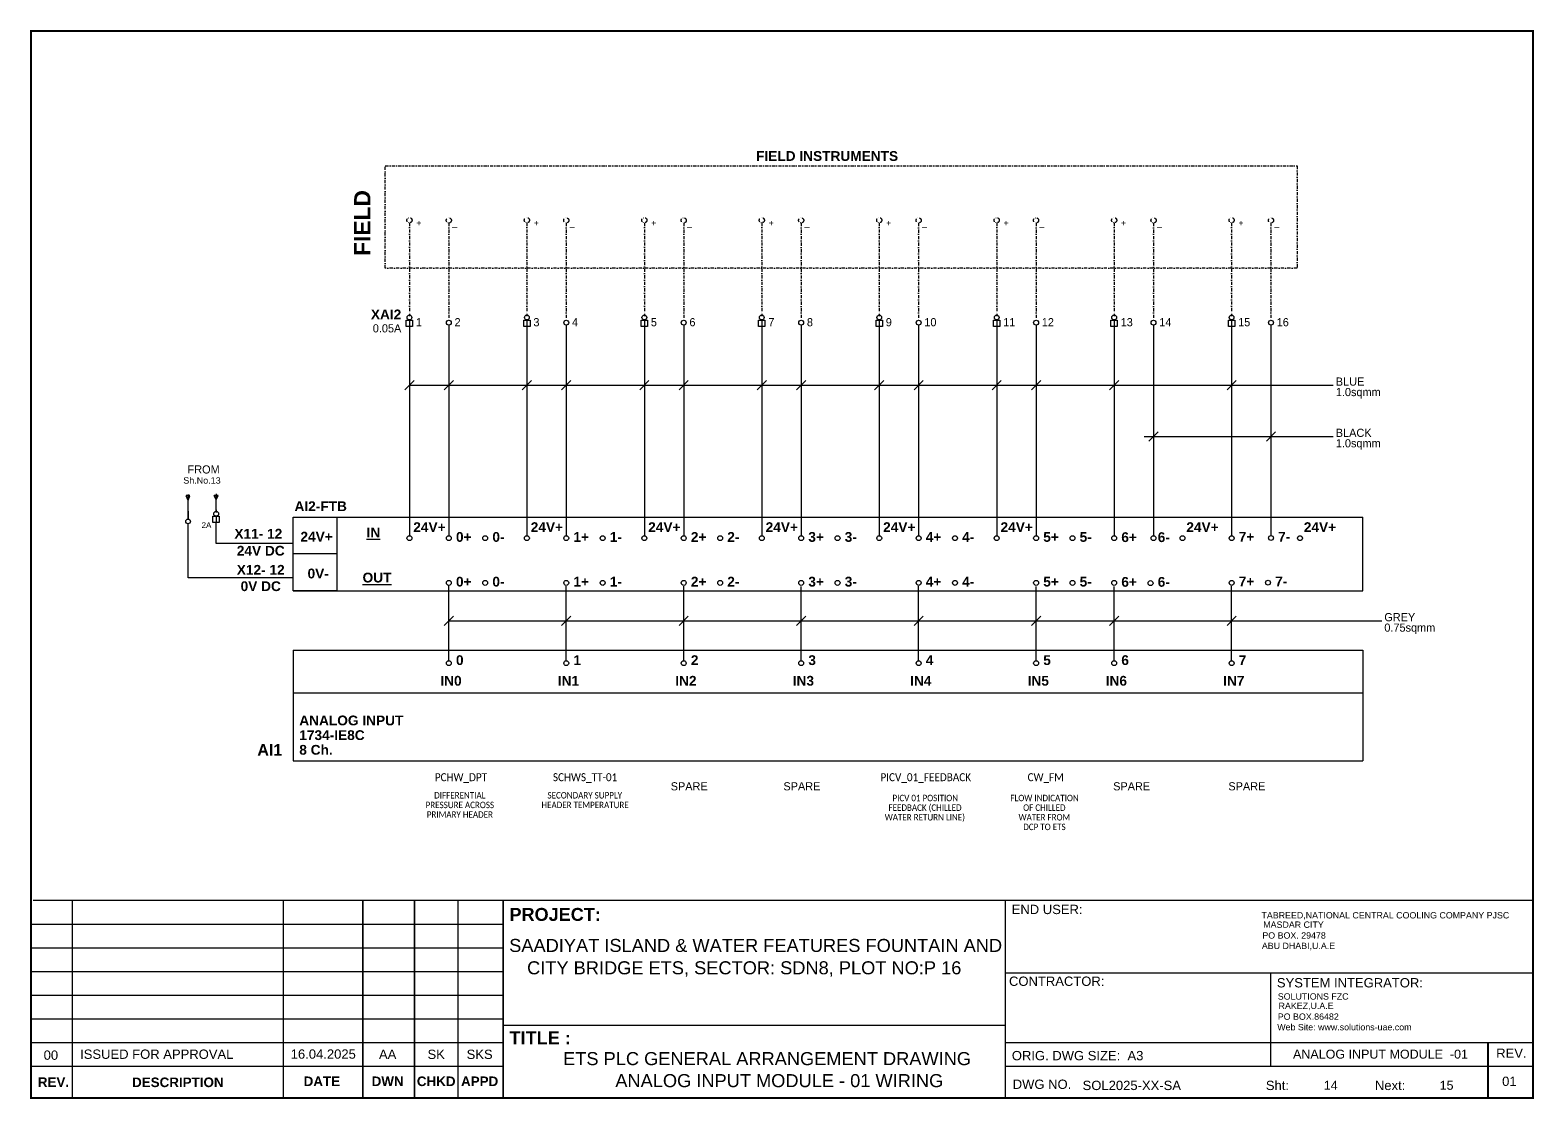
# Model space of a CAD drawing. Header units: inches. Extents: x 100535554 to 201081702, y 63708552 to 127420865.
# Drawn here: x 100543015 to 100544185, y 63708552 to 63709384 of the extents above; entities that cross this region are included whole.
import ezdxf
from ezdxf.enums import TextEntityAlignment as Align

# ---------------------------------------------------------------- set-up
doc = ezdxf.new("R2010")
doc.units = ezdxf.units.IN
doc.header["$MEASUREMENT"] = 0
doc.linetypes.add('DASHDOT2', pattern=[0.5, 0.25, -0.125, 0, -0.125])
doc.linetypes.add('EPLANLINE7', pattern=[0])
for name, color, linetype in [('BORDER', 7, 'Continuous'), ('KLEMMEN', 7, 'Continuous'), ('SONDERTEXT', 5, 'Continuous'), ('SYMBOL', 4, 'Continuous')]:
    doc.layers.add(name, color=color, linetype=linetype)
doc.styles.add('A', font='arial.ttf')
doc.styles.add('ABB', font='arialbd.ttf')
doc.styles.add('MtXpl_Franklin_Gothi', font='FRAMDCN.TTF')
doc.styles.get("Standard").update_dxf_attribs({"font": 'arial.ttf'})
doc.styles.add('Tahoma$001H0', font='tahoma.ttf')
doc.styles.add('XREF_ALN-DCP-A1 FRAME$0$Arial Bold', font='arialbd.ttf')

# ---------------------------------------------------------------- blocks, each defined once
blk = doc.blocks.new('Title Frame_Al Bayt')
at = {"layer": 'BORDER'}
for p, q in [((897.4, -274.9), (1264.8, -274.9)), ((897.4, -293.3), (1264.8, -293.3)), ((897.4, -311.8), (1264.8, -311.8)), ((897.4, -330.3), (1264.8, -330.3)), ((897.4, -348.7), (1264.8, -348.7)), ((897.4, -367.2), (1264.8, -367.2))]:
    blk.add_line(p, q, dxfattribs=at)
at = {"layer": 'BORDER', "const_width": 1.54}
blk.add_lwpolyline([(897.4, 420.3), (897.4, -410.2), (2066.3, -410.2), (2066.3, 420.3)], close=True, dxfattribs=at)
at = {"layer": 'BORDER'}
for points, const_width in [([(899, -256.4), (2066.3, -256.4)], 1.08), ([(929.4, -410.2), (929.4, -256.4)], 1.08), ([(1093.7, -410.2), (1093.7, -256.4)], 1.08), ([(1093.7, -391.8), (1093.7, -256.4)], 1.08), ([(1155.6, -410.2), (1155.6, -256.4)], 1.08), ([(1195.8, -410.2), (1195.8, -256.4)], 1.08), ([(1195.8, -391.8), (1195.8, -256.4)], 1.08), ([(1229.6, -410.2), (1229.6, -256.4)], 1.08), ([(1229.6, -391.8), (1229.6, -256.4)], 1.08), ([(1264.8, -256.4), (1264.8, -410.2)], 1.08), ([(1655.6, -410.2), (1655.6, -256.4)], 1.08), ([(1655.6, -312.9), (2066.3, -312.9)], 0.923), ([(1862.1, -385.6), (1862.1, -312.9)], 0.923), ([(1655.6, -353.7), (1265.2, -353.7)], 1.08), ([(2066.3, -367.2), (1655.6, -367.2)], 1.08), ([(2031.2, -410.2), (2031.2, -367.2)], 1.54), ([(897.4, -385.6), (1264.8, -385.6)], 1.08), ([(2066.3, -385.6), (1655.6, -385.6)], 1.08)]:
    blk.add_lwpolyline(points, dxfattribs=dict(at, const_width=const_width))
for s, height, style, p in [('PROJECT:', 10.07, 'ABB', (1269.7, -272.4)), ('END USER:', 7.25, 'A', (1660.6, -267.1)), ('TABREED,NATIONAL CENTRAL COOLING COMPANY PJSC', 4.93, 'A', (1855, -270.5)), ('MASDAR CITY', 4.93, 'A', (1856.4, -277.8)), ('SAADIYAT ISLAND & WATER FEATURES FOUNTAIN AND', 10.15, 'A', (1269.5, -296.6)), ('ABU DHABI,U.A.E', 4.93, 'A', (1855.3, -294.3)), ('PO BOX. 29478', 4.93, 'A', (1855.7, -286.2)), (' CITY BRIDGE ETS, SECTOR: SDN8, PLOT NO:P 16', 10.15, 'A', (1279.5, -314)), ('CONTRACTOR:', 7.25, 'A', (1658.5, -323)), ('SYSTEM INTEGRATOR:', 7.25, 'A', (1867, -324.2)), ('SOLUTIONS FZC', 4.93, 'A', (1867.7, -333.7)), ('RAKEZ,U.A.E', 4.93, 'A', (1868.3, -341)), ('PO BOX.86482', 4.93, 'A', (1867.7, -349.4)), ('TITLE :', 10.07, 'ABB', (1269.8, -368.5)), ('Web Site: www.solutions-uae.com ', 4.93, 'A', (1867.3, -357.6)), ('ORIG. DWG SIZE:  A3', 7.25, 'A', (1660.7, -380.9)), ('REV.', 7.25, 'A', (2037.7, -379)), ('DWG NO.', 7.25, 'A', (1661.4, -403.2)), ('SOL2025-XX-SA', 7.25, 'A', (1715.8, -404.1)), ('Sht:', 7.25, 'A', (1858.4, -404.1)), ('Next:', 7.25, 'A', (1943.3, -404.1)), ('01', 7.25, 'A', (2042.3, -400.9))]:
    blk.add_text(s, height=height, dxfattribs=dict(at, style=style)).set_placement(p)
for s, height, style, p in [('00', 7.25, 'A', (912.8, -376.9)), ('REV.', 7.46, 'ABB', (914.8, -397.9))]:
    blk.add_text(s, height=height, dxfattribs=dict(at, style=style)).set_placement(p, align=Align.MIDDLE)
for s, height, style, p in [('ISSUED FOR APPROVAL', 7.25, 'A', (995.2, -379.8)), ('16.04.2025', 7.25, 'A', (1124.8, -379.7)), ('AA', 7.25, 'A', (1174.9, -379.9)), ('SK', 7.25, 'A', (1212.7, -379.9)), ('SKS', 7.25, 'A', (1246.5, -379.9)), ('DESCRIPTION', 7.463, 'ABB', (1011.6, -401.8)), ('DATE', 7.46, 'ABB', (1123.7, -401)), ('DWN', 7.46, 'ABB', (1174.9, -401)), ('CHKD', 7.46, 'ABB', (1212.7, -401)), ('APPD', 7.46, 'ABB', (1246.5, -401))]:
    blk.add_text(s, height=height, dxfattribs=dict(at, style=style)).set_placement(p, align=Align.CENTER)

msp = doc.modelspace()

# ---------------------------------------------------------------- linework, layer by layer
at = {"color": 0, "linetype": 'DASHDOT2', "ltscale": 10}
for p, q in [((100543310.265, 63709233.967), (100543310.265, 63709163.184)), ((100543340.906, 63709233.833), (100543340.906, 63709158.105)), ((100543401.68, 63709233.967), (100543401.68, 63709163.184)), ((100543432.32, 63709233.833), (100543432.32, 63709158.105)), ((100543493.094, 63709233.967), (100543493.094, 63709163.184)), ((100543523.735, 63709233.833), (100543523.735, 63709158.105)), ((100543584.509, 63709233.967), (100543584.509, 63709163.184)), ((100543615.15, 63709233.833), (100543615.15, 63709158.105)), ((100543675.924, 63709233.967), (100543675.924, 63709163.184)), ((100543706.564, 63709233.833), (100543706.564, 63709158.105)), ((100543767.338, 63709233.967), (100543767.338, 63709163.184)), ((100543797.979, 63709233.833), (100543797.979, 63709158.105)), ((100543858.753, 63709233.967), (100543858.753, 63709163.184)), ((100543889.394, 63709233.833), (100543889.394, 63709158.105)), ((100543950.167, 63709233.967), (100543950.167, 63709163.184)), ((100543980.808, 63709233.833), (100543980.808, 63709158.105))]:
    msp.add_line(p, q, dxfattribs=at)
at = {"color": 0}
for p, q in [((100543490.631, 63709158.256), (100543495.558, 63709158.256)), ((100543490.631, 63709153.329), (100543490.631, 63709158.256)), ((100543493.094, 63709163.184), (100543493.094, 63709161.213)), ((100543493.094, 63709158.256), (100543493.094, 63709153.329)), ((100543495.558, 63709158.256), (100543495.558, 63709153.329)), ((100543582.045, 63709158.256), (100543586.973, 63709158.256)), ((100543582.045, 63709153.329), (100543582.045, 63709158.256)), ((100543584.509, 63709163.184), (100543584.509, 63709161.213)), ((100543584.509, 63709158.256), (100543584.509, 63709153.329)), ((100543586.973, 63709158.256), (100543586.973, 63709153.329)), ((100543673.46, 63709158.256), (100543678.387, 63709158.256)), ((100543673.46, 63709153.329), (100543673.46, 63709158.256)), ((100543675.924, 63709163.184), (100543675.924, 63709161.213)), ((100543675.924, 63709158.256), (100543675.924, 63709153.329)), ((100543678.387, 63709158.256), (100543678.387, 63709153.329)), ((100543764.875, 63709158.256), (100543769.802, 63709158.256)), ((100543764.875, 63709153.329), (100543764.875, 63709158.256)), ((100543767.338, 63709163.184), (100543767.338, 63709161.213)), ((100543767.338, 63709158.256), (100543767.338, 63709153.329)), ((100543769.802, 63709158.256), (100543769.802, 63709153.329)), ((100543856.289, 63709158.256), (100543861.216, 63709158.256)), ((100543856.289, 63709153.329), (100543856.289, 63709158.256)), ((100543858.753, 63709163.184), (100543858.753, 63709161.213)), ((100543858.753, 63709158.256), (100543858.753, 63709153.329)), ((100543861.216, 63709158.256), (100543861.216, 63709153.329)), ((100543947.704, 63709158.256), (100543952.631, 63709158.256)), ((100543947.704, 63709153.329), (100543947.704, 63709158.256)), ((100543950.167, 63709163.184), (100543950.167, 63709161.213)), ((100543950.167, 63709158.256), (100543950.167, 63709153.329)), ((100543952.631, 63709158.256), (100543952.631, 63709153.329)), ((100543310.265, 63709153.329), (100543310.265, 63708990.347)), ((100543340.906, 63709154.296), (100543340.906, 63709148.202)), ((100543340.906, 63709153.329), (100543340.906, 63708990.347)), ((100543401.68, 63709153.329), (100543401.68, 63708990.347)), ((100543432.32, 63709154.296), (100543432.32, 63709148.202)), ((100543432.32, 63709153.329), (100543432.32, 63708990.347)), ((100543495.558, 63709153.329), (100543490.631, 63709153.329)), ((100543493.094, 63709153.329), (100543493.094, 63708990.347)), ((100543523.735, 63709154.296), (100543523.735, 63709148.202)), ((100543523.735, 63709153.329), (100543523.735, 63708990.347)), ((100543586.973, 63709153.329), (100543582.045, 63709153.329)), ((100543584.509, 63709153.329), (100543584.509, 63708990.347)), ((100543615.15, 63709154.296), (100543615.15, 63709148.202)), ((100543615.15, 63709153.329), (100543615.15, 63708990.347)), ((100543678.387, 63709153.329), (100543673.46, 63709153.329)), ((100543675.924, 63709153.329), (100543675.924, 63708990.347)), ((100543706.564, 63709154.296), (100543706.564, 63709148.202)), ((100543706.564, 63709153.329), (100543706.564, 63708990.347)), ((100543769.802, 63709153.329), (100543764.875, 63709153.329)), ((100543767.338, 63709153.329), (100543767.338, 63708990.347)), ((100543797.979, 63709154.296), (100543797.979, 63709148.202)), ((100543797.979, 63709153.329), (100543797.979, 63708990.347)), ((100543861.216, 63709153.329), (100543856.289, 63709153.329)), ((100543858.753, 63709153.329), (100543858.753, 63708990.347)), ((100543889.394, 63709154.296), (100543889.394, 63709148.202)), ((100543889.394, 63709153.329), (100543889.394, 63708990.347)), ((100543952.631, 63709153.329), (100543947.704, 63709153.329)), ((100543950.167, 63709153.329), (100543950.167, 63708990.347)), ((100543980.808, 63709154.296), (100543980.808, 63709148.202)), ((100543980.808, 63709153.329), (100543980.808, 63708990.347)), ((100543306.674, 63709103.957), (100543313.856, 63709111.139)), ((100543337.315, 63709103.957), (100543344.497, 63709111.139)), ((100543398.089, 63709103.957), (100543405.271, 63709111.139)), ((100543428.729, 63709103.957), (100543435.912, 63709111.139)), ((100543489.503, 63709103.957), (100543496.685, 63709111.139)), ((100543520.144, 63709103.957), (100543527.326, 63709111.139)), ((100543580.918, 63709103.957), (100543588.1, 63709111.139)), ((100543611.559, 63709103.957), (100543618.741, 63709111.139)), ((100543672.332, 63709103.957), (100543679.515, 63709111.139)), ((100543702.973, 63709103.957), (100543710.155, 63709111.139)), ((100543763.747, 63709103.957), (100543770.929, 63709111.139)), ((100543794.388, 63709103.957), (100543801.57, 63709111.139)), ((100543855.162, 63709103.957), (100543862.344, 63709111.139)), ((100543946.576, 63709103.957), (100543953.759, 63709111.139)), ((100543310.265, 63709107.548), (100544029.305, 63709107.548)), ((100543882.165, 63709067.655), (100544029.305, 63709067.655)), ((100543885.802, 63709064.064), (100543892.985, 63709071.246)), ((100543977.217, 63709064.064), (100543984.399, 63709071.246)), ((100543219.691, 63709004.848), (100544052.374, 63709004.848)), ((100544052.374, 63708947.531), (100544052.374, 63709004.848)), ((100543253.631, 63708976.19), (100543219.691, 63708976.19)), ((100543219.691, 63708947.531), (100544052.374, 63708947.531)), ((100543340.906, 63708893.062), (100543340.906, 63708951.737)), ((100543432.32, 63708893.062), (100543432.32, 63708951.074)), ((100543523.735, 63708893.062), (100543523.735, 63708951.074)), ((100543615.15, 63708893.062), (100543615.15, 63708950.912)), ((100543706.564, 63708893.062), (100543706.564, 63708951.074)), ((100543797.979, 63708893.062), (100543797.979, 63708950.92)), ((100543858.753, 63708893.062), (100543858.753, 63708950.912)), ((100543950.167, 63708893.062), (100543950.167, 63708951.082)), ((100543337.315, 63708920.583), (100543344.497, 63708927.765)), ((100543340.906, 63708924.174), (100544067.064, 63708924.174)), ((100543428.729, 63708920.583), (100543435.912, 63708927.765)), ((100543520.144, 63708920.583), (100543527.326, 63708927.765)), ((100543611.559, 63708920.583), (100543618.741, 63708927.765)), ((100543702.973, 63708920.583), (100543710.155, 63708927.765)), ((100543794.388, 63708920.583), (100543801.57, 63708927.765)), ((100543855.162, 63708920.583), (100543862.344, 63708927.765)), ((100543946.576, 63708920.583), (100543953.759, 63708927.765)), ((100543219.691, 63708901.187), (100544052.374, 63708901.187)), ((100543219.691, 63708901.187), (100543219.691, 63708815.171)), ((100544052.374, 63708901.187), (100544052.374, 63708815.171)), ((100543219.691, 63708868.177), (100544052.374, 63708868.177)), ((100543219.691, 63708815.171), (100544052.374, 63708815.171))]:
    msp.add_line(p, q, dxfattribs=at)
at = {"color": 1}
msp.add_line((100543219.691, 63708947.531), (100543219.691, 63709004.848), dxfattribs=at)
at = {"color": 0, "linetype": 'DASHDOT2', "ltscale": 10}
msp.add_lwpolyline([(100543291.415, 63709278.292), (100544001.061, 63709278.292), (100544001.061, 63709198.575), (100543291.415, 63709198.575)], close=True, dxfattribs=at)
at = {"color": 1}
for points in [[(100543137.951, 63709003.354), (100543137.951, 63709021.616)], [(100543159.823, 63709009.279), (100543159.823, 63709021.702)], [(100543219.691, 63708957.479), (100543137.951, 63708957.479), (100543137.951, 63708999.659)], [(100543219.691, 63708984.354), (100543159.823, 63708984.354), (100543159.823, 63709000.533)]]:
    msp.add_lwpolyline(points, dxfattribs=at)
at = {"color": 0}
msp.add_lwpolyline([(100543219.691, 63709004.848), (100543253.631, 63709004.848), (100543253.631, 63708947.531), (100543219.691, 63708947.531)], close=True, dxfattribs=at)
at = {"color": 0, "linetype": 'DASHDOT2', "ltscale": 10}
for centre in [(100543310.265, 63709235.978), (100543340.906, 63709235.844), (100543401.68, 63709235.978), (100543432.32, 63709235.844), (100543493.094, 63709235.978), (100543523.735, 63709235.844), (100543584.509, 63709235.978), (100543615.15, 63709235.844), (100543675.924, 63709235.978), (100543706.564, 63709235.844), (100543767.338, 63709235.978), (100543797.979, 63709235.844), (100543858.753, 63709235.978), (100543889.394, 63709235.844), (100543950.167, 63709235.978), (100543980.808, 63709235.844)]:
    msp.add_circle(centre, 2.011, dxfattribs=at)
at = {"color": 0}
for centre, radius in [((100543340.906, 63709156.201), 1.904), ((100543432.32, 63709156.201), 1.904), ((100543493.094, 63709160.227), 1.848), ((100543523.735, 63709156.201), 1.904), ((100543584.509, 63709160.227), 1.848), ((100543615.15, 63709156.201), 1.904), ((100543675.924, 63709160.227), 1.848), ((100543706.564, 63709156.201), 1.904), ((100543767.338, 63709160.227), 1.848), ((100543797.979, 63709156.201), 1.904), ((100543858.753, 63709160.227), 1.848), ((100543889.394, 63709156.201), 1.904), ((100543950.167, 63709160.227), 1.848), ((100543980.808, 63709156.201), 1.904)]:
    msp.add_circle(centre, radius, dxfattribs=at)
at = {"layer": 'SYMBOL', "color": 0, "linetype": 'EPLANLINE7'}
for p, q in [((100543307.801, 63709158.256), (100543312.729, 63709158.256)), ((100543307.801, 63709153.329), (100543307.801, 63709158.256)), ((100543310.265, 63709163.184), (100543310.265, 63709161.213)), ((100543310.265, 63709158.256), (100543310.265, 63709153.329)), ((100543312.729, 63709158.256), (100543312.729, 63709153.329)), ((100543399.216, 63709158.256), (100543404.143, 63709158.256)), ((100543399.216, 63709153.329), (100543399.216, 63709158.256)), ((100543401.68, 63709163.184), (100543401.68, 63709161.213)), ((100543401.68, 63709158.256), (100543401.68, 63709153.329)), ((100543404.143, 63709158.256), (100543404.143, 63709153.329)), ((100543312.729, 63709153.329), (100543307.801, 63709153.329)), ((100543404.143, 63709153.329), (100543399.216, 63709153.329)), ((100543139.412, 63709021.616), (100543136.491, 63709021.616)), ((100543137.951, 63709017.864), (100543136.491, 63709021.292)), ((100543137.951, 63709022.562), (100543137.951, 63709018.118)), ((100543137.951, 63709017.864), (100543139.412, 63709021.292)), ((100543159.823, 63709018.274), (100543158.363, 63709021.702)), ((100543161.283, 63709021.702), (100543158.363, 63709021.702)), ((100543159.823, 63709022.971), (100543159.823, 63709018.527)), ((100543159.823, 63709018.274), (100543161.283, 63709021.702)), ((100543340.906, 63708893.062), (100543340.906, 63708899.156)), ((100543432.32, 63708893.062), (100543432.32, 63708899.156)), ((100543523.735, 63708893.062), (100543523.735, 63708899.156)), ((100543615.15, 63708893.062), (100543615.15, 63708899.156)), ((100543706.564, 63708893.062), (100543706.564, 63708899.156)), ((100543797.979, 63708893.062), (100543797.979, 63708899.156)), ((100543858.753, 63708893.062), (100543858.753, 63708899.156)), ((100543950.167, 63708893.062), (100543950.167, 63708899.156))]:
    msp.add_line(p, q, dxfattribs=at)
at = {"layer": 'SYMBOL', "color": 3, "linetype": 'EPLANLINE7'}
msp.add_line((100543137.951, 63709009.39), (100543137.951, 63709003.477), dxfattribs=at)
at = {"layer": 'SYMBOL', "color": 2, "linetype": 'EPLANLINE7'}
for p, q in [((100543157.359, 63709005.46), (100543162.286, 63709005.46)), ((100543157.359, 63709000.533), (100543157.359, 63709005.46)), ((100543159.823, 63709010.387), (100543159.823, 63709008.416)), ((100543159.823, 63709005.46), (100543159.823, 63709000.533)), ((100543162.286, 63709005.46), (100543162.286, 63709000.533)), ((100543162.286, 63709000.533), (100543157.359, 63709000.533))]:
    msp.add_line(p, q, dxfattribs=at)
at = {"layer": 'SYMBOL', "color": 0, "linetype": 'EPLANLINE7'}
for centre, radius in [((100543310.265, 63709160.227), 1.848), ((100543401.68, 63709160.227), 1.848), ((100543310.265, 63708988.443), 1.904), ((100543340.906, 63708988.443), 1.904), ((100543369.238, 63708988.443), 1.904), ((100543401.68, 63708988.443), 1.904), ((100543432.32, 63708988.443), 1.904), ((100543460.653, 63708988.443), 1.904), ((100543493.094, 63708988.443), 1.904), ((100543523.735, 63708988.443), 1.904), ((100543552.068, 63708988.443), 1.904), ((100543584.509, 63708988.443), 1.904), ((100543615.15, 63708988.443), 1.904), ((100543643.482, 63708988.443), 1.904), ((100543675.924, 63708988.443), 1.904), ((100543706.564, 63708988.443), 1.904), ((100543734.897, 63708988.443), 1.904), ((100543767.338, 63708988.443), 1.904), ((100543797.979, 63708988.443), 1.904), ((100543826.311, 63708988.443), 1.904), ((100543858.753, 63708988.443), 1.904), ((100543889.394, 63708988.443), 1.904), ((100543911.945, 63708988.443), 1.904), ((100543950.167, 63708988.443), 1.904), ((100543980.808, 63708988.613), 1.904), ((100544003.359, 63708988.443), 1.904), ((100543340.906, 63708953.641), 1.904), ((100543369.238, 63708953.641), 1.904), ((100543432.32, 63708953.641), 1.904), ((100543460.653, 63708953.641), 1.904), ((100543523.735, 63708953.641), 1.904), ((100543552.068, 63708953.641), 1.904), ((100543615.15, 63708953.641), 1.904), ((100543643.482, 63708953.641), 1.904), ((100543706.564, 63708953.641), 1.904), ((100543734.897, 63708953.641), 1.904), ((100543797.979, 63708953.641), 1.904), ((100543826.311, 63708953.641), 1.904), ((100543858.753, 63708953.641), 1.904), ((100543887.085, 63708953.471), 1.904), ((100543950.167, 63708953.641), 1.904), ((100543978.5, 63708953.811), 1.904), ((100543340.906, 63708891.157), 1.904), ((100543432.32, 63708891.157), 1.904), ((100543523.735, 63708891.157), 1.904), ((100543615.15, 63708891.157), 1.904), ((100543706.564, 63708891.157), 1.904), ((100543797.979, 63708891.157), 1.904), ((100543858.753, 63708891.157), 1.904), ((100543950.167, 63708891.157), 1.904)]:
    msp.add_circle(centre, radius, dxfattribs=at)
at = {"layer": 'SYMBOL', "color": 2, "linetype": 'EPLANLINE7'}
msp.add_circle((100543159.823, 63709007.431), 1.848, dxfattribs=at)
at = {"layer": 'SYMBOL', "color": 3, "linetype": 'EPLANLINE7'}
msp.add_circle((100543137.951, 63709001.506), 1.848, dxfattribs=at)

# ---------------------------------------------------------------- block references
at = {"layer": 'BORDER'}
msp.add_blockref('Title Frame_Al Bayt', (100542118.404, 63708962.922), dxfattribs=at)

# ---------------------------------------------------------------- texts
at = {"color": 0}
for s, height, style, p in [('1', 6.348, 'MtXpl_Franklin_Gothi', (100543315.334, 63709153.407)), ('2', 6.348, 'MtXpl_Franklin_Gothi', (100543345.35, 63709153.407)), ('3', 6.348, 'MtXpl_Franklin_Gothi', (100543406.749, 63709153.407)), ('4', 6.348, 'MtXpl_Franklin_Gothi', (100543436.764, 63709153.407)), ('5', 6.348, 'MtXpl_Franklin_Gothi', (100543498.164, 63709153.407)), ('6', 6.348, 'MtXpl_Franklin_Gothi', (100543528.179, 63709153.407)), ('7', 6.348, 'MtXpl_Franklin_Gothi', (100543589.578, 63709153.407)), ('8', 6.348, 'MtXpl_Franklin_Gothi', (100543619.593, 63709153.407)), ('9', 6.348, 'MtXpl_Franklin_Gothi', (100543680.993, 63709153.407)), ('10', 6.3482, 'MtXpl_Franklin_Gothi', (100543711.008, 63709153.407)), ('11', 6.3482, 'MtXpl_Franklin_Gothi', (100543772.407, 63709153.407)), ('12', 6.3482, 'MtXpl_Franklin_Gothi', (100543802.423, 63709153.407)), ('13', 6.3482, 'MtXpl_Franklin_Gothi', (100543863.822, 63709153.407)), ('14', 6.3482, 'MtXpl_Franklin_Gothi', (100543893.837, 63709153.407)), ('15', 6.3482, 'MtXpl_Franklin_Gothi', (100543955.237, 63709153.407)), ('16', 6.3482, 'MtXpl_Franklin_Gothi', (100543985.252, 63709153.407)), ('24V+', 7.6179, 'XREF_ALN-DCP-A1 FRAME$0$Arial Bold', (100543225.413, 63708985.795))]:
    msp.add_text(s, height=height, dxfattribs=dict(at, style=style)).set_placement(p)
at = {"color": 0, "style": 'MtXpl_Franklin_Gothi'}
msp.add_text('0.05A', height=6.3482, dxfattribs=at).set_placement((100543303.917, 63709151.813), align=Align.MIDDLE_RIGHT)
for s, p in [('BLUE', (100544031.261, 63709105.281)), ('1.0sqmm', (100544031.261, 63709097.134)), ('1.0sqmm', (100544031.261, 63709057.241)), ('BLACK', (100544031.261, 63709065.388)), ('GREY', (100544069.02, 63708921.907)), ('0.75sqmm', (100544069.02, 63708913.76))]:
    msp.add_text(s, height=6.3482, dxfattribs=at).set_placement(p, align=Align.BOTTOM_LEFT)
for s, p in [('FROM', (100543150.088, 63709041.974)), ('SPARE', (100543528.004, 63708795.287)), ('SPARE', (100543615.727, 63708795.287)), ('SPARE', (100543872.364, 63708795.287)), ('SPARE', (100543962.031, 63708795.287))]:
    msp.add_text(s, height=6.3482, dxfattribs=at).set_placement(p, align=Align.MIDDLE_CENTER)
at = {"style": 'A'}
msp.add_text('ANALOG INPUT MODULE  -01 ', height=6.96131, dxfattribs=at).set_placement((100543997.96, 63708583.318))
for s, p in [('14', (100544027.271, 63708562.53)), ('15', (100544117.469, 63708562.53))]:
    msp.add_text(s, height=6.9613, dxfattribs=at).set_placement(p, align=Align.MIDDLE_CENTER)
at = {"color": 7, "attachment_point": 1, "line_spacing_factor": 0.9, "style": 'Tahoma$001H0'}
for s, width, heights, insert, char_height in [('\\pi6.9584,t70.631;{\\fCalibri Light|b0|i0|c0|p34;\\H0.75x;\\C256; \\fCalibri|b0|i0|c0|p32;\\H0.90882x;\\W0.9;PCHW_DPT\\H0.58065x;\\P\\pi28.71,t92.382;\\P\\pi8.8714,t72.544;\\H1.3889x;DIFFERENTIAL \\P\\pi2.1905,t65.863;PRESSURE ACROSS \\P\\pi3.1303,t66.803;PRIMARY HEADER}', 57.41947, [49.086], (100543320.657, 63708805.482), 9.096024), ('\\pi15.728,t79.4;{\\fCalibri|b0|i0|c0|p32;\\H0.68162x;\\W0.9;\\C256;SCHWS_TT-01\\H0.58065x;\\P\\pi40.643,t104.31;\\P\\pi11.468,t75.14;\\H1.3889x;SECONDARY SUPPLY \\P\\pi6.8157,t70.488;HEADER TEMPERATURE}', 81.2852, [278.435], (100543406.21, 63708805.482), 9.09602), ('\\pi0.35923,t64.031;{\\fCalibri|b0|i0|c0|p32;\\H0.68162x;\\W0.9;\\C256; PICV_01_FEEDBACK\\P\\pi36.876,t100.55;\\H0.80646x;\\P\\pi11.695,t75.367;PICV 01 POSITION \\P\\pi8.5933,t72.265;FEEDBACK (CHILLED \\P\\pi5.6769,t69.349;WATER RETURN LINE)}', 73.75246, [65.691], (100543674.527, 63708805.482), 9.09602), ('\\pi11.512,t75.185;{\\fCalibri|b0|i0|c0|p32;\\H0.68162x;\\W0.9;\\C256; CW_FM\\P\\pi26.357,t90.03;\\H0.80646x;\\P\\pi0.080472,t63.753;FLOW INDICATION \\P\\pi10.029,t73.701;OF CHILLED \\P\\pi6.4411,t70.113;WATER FROM \\P\\pi10.117,t73.79;DCP TO ETS}', 52.71484, [57.441], (100543777.905, 63708805.482), 9.09602)]:
    msp.add_mtext_dynamic_manual_height_columns(s, width=width, gutter_width=1, heights=heights, dxfattribs=dict(at, insert=insert, char_height=char_height))
at = {"layer": 'BORDER', "style": 'A'}
msp.add_text('Sh.No.13', height=5, dxfattribs=at).set_placement((100543134.231, 63709033.403), align=Align.MIDDLE_LEFT)
for s, p in [('ETS PLC GENERAL ARRANGEMENT DRAWING', (100543429.874, 63708578.216)), ('ANALOG INPUT MODULE - 01 WIRING', (100543470.507, 63708561.082))]:
    msp.add_text(s, height=10.15, dxfattribs=at).set_placement(p)
at = {"layer": 'KLEMMEN', "color": 0}
for s, p in [('+', (100543315.628, 63709231.4)), ('_', (100543343.587, 63709231.4)), ('+', (100543407.043, 63709231.4)), ('_', (100543435.002, 63709231.4)), ('+', (100543498.457, 63709231.4)), ('_', (100543526.417, 63709231.4)), ('+', (100543589.872, 63709231.4)), ('_', (100543617.831, 63709231.4)), ('+', (100543681.287, 63709231.4)), ('_', (100543709.246, 63709231.4)), ('+', (100543772.701, 63709231.4)), ('_', (100543800.66, 63709231.4)), ('+', (100543864.116, 63709231.4)), ('_', (100543892.075, 63709231.4)), ('+', (100543955.53, 63709231.4)), ('_', (100543983.49, 63709231.4))]:
    msp.add_text(s, height=4.827, dxfattribs=at).set_placement(p)
at = {"layer": 'KLEMMEN', "color": 2}
msp.add_text('2A', height=4.4345, dxfattribs=at).set_placement((100543148.52, 63708996.399))
at = {"layer": 'SONDERTEXT', "color": 0, "style": 'XREF_ALN-DCP-A1 FRAME$0$Arial Bold'}
for s, height, p in [('FIELD INSTRUMENTS', 7.61789, (100543635.322, 63709285.948)), ('X11- 12', 7.6179, (100543192.67, 63708991.913)), ('24V DC', 7.6179, (100543194.524, 63708978.674)), ('X12- 12', 7.6179, (100543194.524, 63708963.818)), ('0V DC', 7.6179, (100543194.524, 63708951.068)), ('IN0', 7.6179, (100543342.616, 63708877.441)), ('IN1', 7.6179, (100543434.031, 63708877.441)), ('IN2', 7.6179, (100543525.446, 63708877.441)), ('IN3', 7.6179, (100543616.86, 63708877.441)), ('IN4', 7.6179, (100543708.275, 63708877.441)), ('IN5', 7.6179, (100543799.69, 63708877.441)), ('IN6', 7.6179, (100543860.463, 63708877.441)), ('IN7', 7.6179, (100543951.878, 63708877.441))]:
    msp.add_text(s, height=height, dxfattribs=at).set_placement(p, align=Align.MIDDLE_CENTER)
msp.add_text('FIELD', height=12.6965, rotation=90, dxfattribs=at).set_placement((100543273.563, 63709233.794), align=Align.MIDDLE_CENTER)
for s, height, p in [('XAI2', 7.6179, (100543303.917, 63709162.636)), ('AI1', 8.8875, (100543211.227, 63708823.691))]:
    msp.add_text(s, height=height, dxfattribs=at).set_placement(p, align=Align.MIDDLE_RIGHT)
for s, height, p in [('AI2-FTB', 7.6179, (100543220.8, 63709013.335)), ('ANALOG INPUT', 7.61789, (100543224.533, 63708846.545)), ('1734-IE8C', 7.6179, (100543224.533, 63708835.118)), ('8 Ch.', 7.6179, (100543224.533, 63708823.691))]:
    msp.add_text(s, height=height, dxfattribs=at).set_placement(p, align=Align.MIDDLE_LEFT)
for s, height, p in [('%%UIN', 7.6179, (100543276.866, 63708989.138)), ('24V+', 7.6179, (100543313.256, 63708993.227)), ('0+', 7.6179, (100543346.474, 63708985.598)), ('0-', 7.6179, (100543374.807, 63708985.598)), ('24V+', 7.6179, (100543404.67, 63708993.227)), ('1+', 7.6179, (100543437.889, 63708985.598)), ('1-', 7.6179, (100543466.222, 63708985.598)), ('24V+', 7.6179, (100543496.085, 63708993.227)), ('2+', 7.6179, (100543529.304, 63708985.598)), ('2-', 7.6179, (100543557.636, 63708985.598)), ('24V+', 7.6179, (100543587.5, 63708993.227)), ('3+', 7.6179, (100543620.718, 63708985.598)), ('3-', 7.6179, (100543649.051, 63708985.598)), ('24V+', 7.6179, (100543678.914, 63708993.227)), ('4+', 7.6179, (100543712.133, 63708985.598)), ('4-', 7.6179, (100543740.465, 63708985.598)), ('24V+', 7.6179, (100543770.329, 63708993.227)), ('5+', 7.6179, (100543803.548, 63708985.598)), ('5-', 7.6179, (100543831.88, 63708985.598)), ('6+', 7.6179, (100543864.321, 63708985.428)), ('6-', 7.6179, (100543892.654, 63708985.428)), ('24V+', 7.6179, (100543914.935, 63708993.227)), ('7+', 7.6179, (100543955.736, 63708985.768)), ('7-', 7.6179, (100543986.377, 63708985.768)), ('24V+', 7.6179, (100544006.35, 63708993.227)), ('0V-', 7.6179, (100543230.969, 63708957.137)), ('%%UOUT', 7.6179, (100543273.786, 63708953.984)), ('0+', 7.6179, (100543346.474, 63708950.797)), ('0-', 7.6179, (100543374.807, 63708950.797)), ('1+', 7.6179, (100543437.889, 63708950.797)), ('1-', 7.6179, (100543466.222, 63708950.797)), ('2+', 7.6179, (100543529.304, 63708950.797)), ('2-', 7.6179, (100543557.636, 63708950.797)), ('3+', 7.6179, (100543620.718, 63708950.797)), ('3-', 7.6179, (100543649.051, 63708950.797)), ('4+', 7.6179, (100543712.133, 63708950.797)), ('4-', 7.6179, (100543740.465, 63708950.797)), ('5+', 7.6179, (100543803.548, 63708950.797)), ('5-', 7.6179, (100543831.88, 63708950.797)), ('6+', 7.6179, (100543864.321, 63708950.626)), ('6-', 7.6179, (100543892.654, 63708950.626)), ('7+', 7.6179, (100543955.736, 63708950.967)), ('7-', 7.6179, (100543984.069, 63708950.967)), ('0', 7.618, (100543346.474, 63708889.693)), ('1', 7.618, (100543437.889, 63708889.693)), ('2', 7.618, (100543529.304, 63708889.693)), ('3', 7.618, (100543620.718, 63708889.693)), ('4', 7.618, (100543712.133, 63708889.693)), ('5', 7.618, (100543803.548, 63708889.693)), ('6', 7.618, (100543864.321, 63708889.693)), ('7', 7.618, (100543955.736, 63708889.693))]:
    msp.add_text(s, height=height, dxfattribs=at).set_placement(p)

doc.saveas('drawing.dxf')
